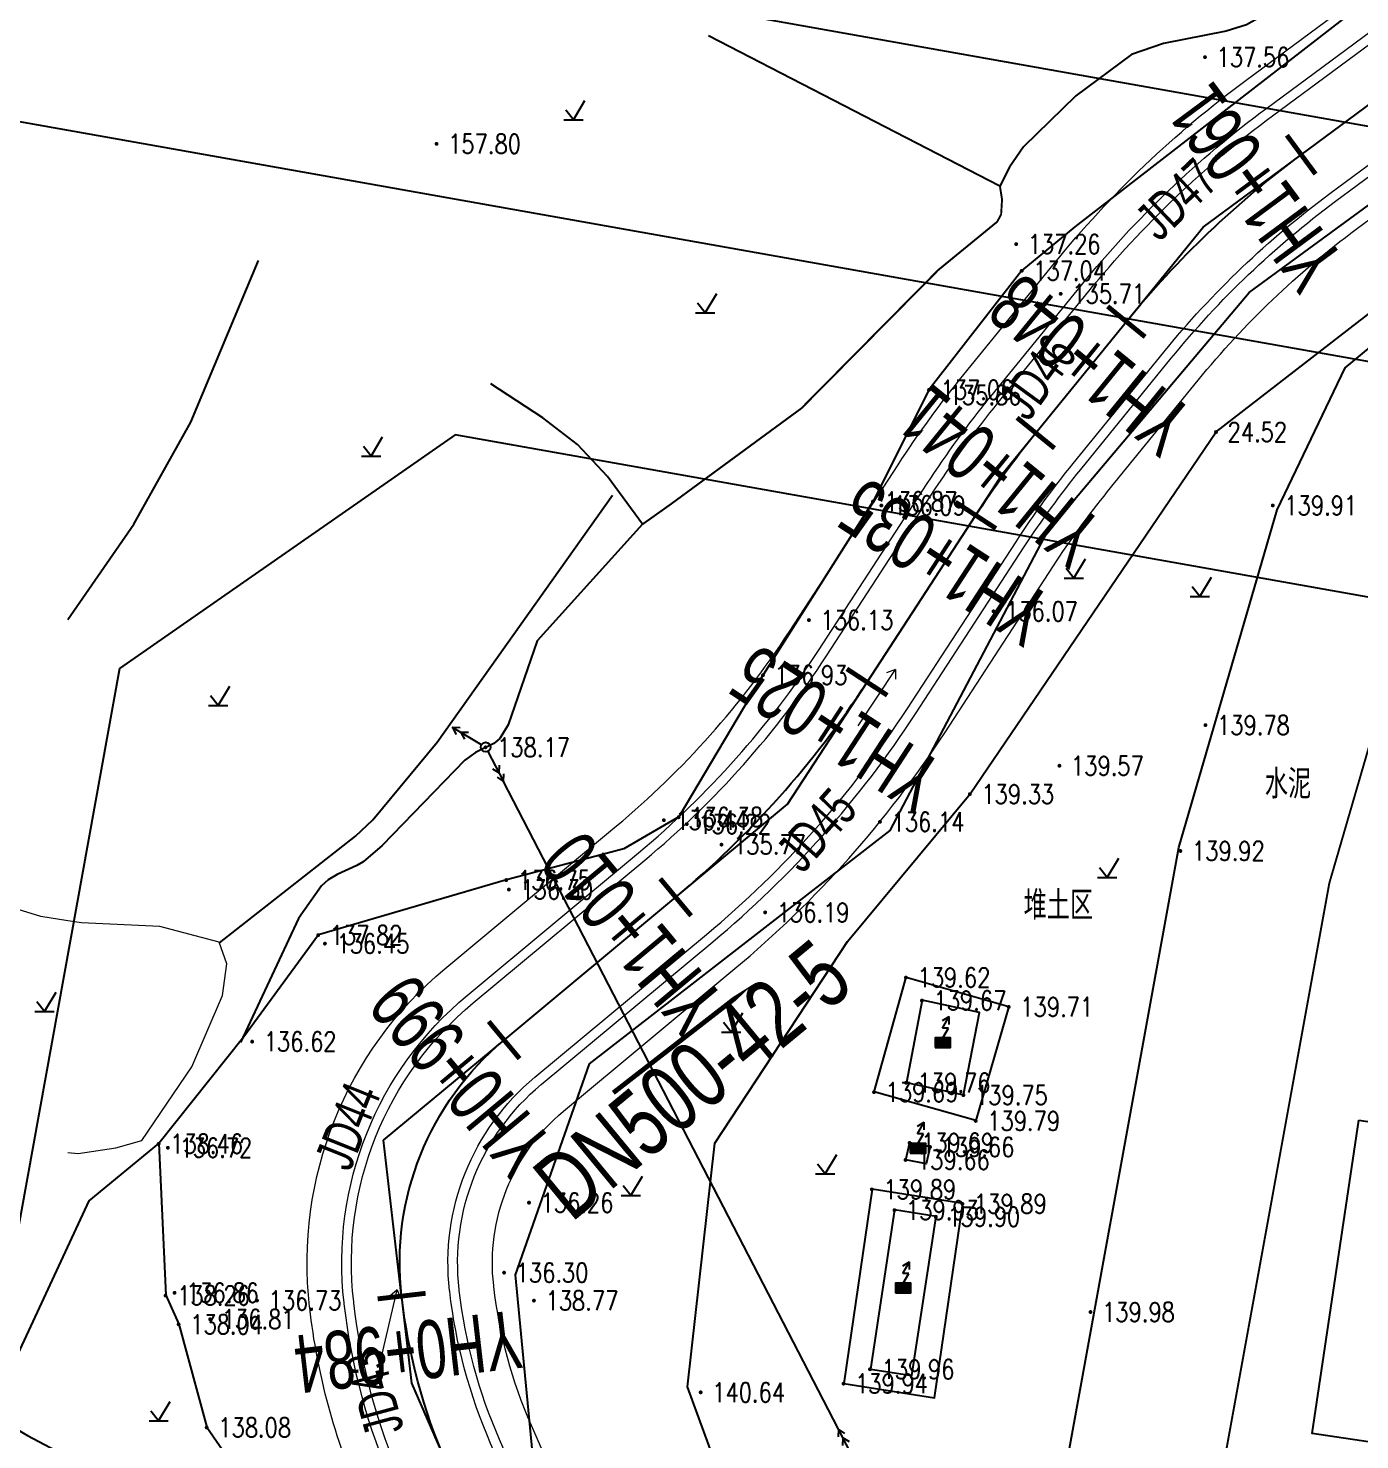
# Model space of a CAD drawing. Extents: x 529262 to 576451, y 2694391 to 2717535.
# Drawn here: x 562862.9 to 562931.9, y 2710005.9 to 2710079 of the extents above; entities that cross this region are included whole.
import ezdxf
from ezdxf.enums import TextEntityAlignment as Align
from ezdxf.xclip import XClip

# ---------------------------------------------------------------- set-up
doc = ezdxf.new("R2010")
doc.units = 0
doc.header["$XCLIPFRAME"] = 0
doc.linetypes.add('DASHED', pattern=[19.049999999999997, 12.7, -6.35])
for name, color, linetype in [('DLSS', 4, 'Continuous'), ('DMTZ', 8, 'Continuous'), ('GCD', 8, 'Continuous'), ('GXYZ', 8, 'Continuous'), ('JMD', 8, 'Continuous'), ('PP-COM', 7, 'Continuous'), ('RD-中线', 40, 'Continuous'), ('RD-红线', 7, 'Continuous'), ('ZBTZ', 8, 'Continuous'), ('ZJ', 7, 'Continuous'), ('交点标注', 3, 'Continuous'), ('桩号标注_YH', 2, 'Continuous'), ('污水管径标注_W04B-', 202, 'Continuous'), ('道路中线_04护管挡墙', 7, 'Continuous')]:
    doc.layers.add(name, color=color, linetype=linetype)
doc.layers.add('SXSS', color=5, linetype='Continuous', lineweight=0)
doc.styles.add('EICAD', font='fsdb_e.shx', dxfattribs={"width": 0.707, "height": 2, "bigfont": 'tjhzf.shx'})
doc.styles.add('HZ', font='rs.shx', dxfattribs={"width": 0.8, "bigfont": 'hztxt.shx'})
doc.styles.add('JieTuHzTxt', font='smsim.shx', dxfattribs={"width": 0.7, "bigfont": 'smfs.shx'})
doc.styles.add('SMEDI', font='smsim.shx', dxfattribs={"width": 0.75, "height": 3.5, "bigfont": 'smfs.shx'})
doc.linetypes.add('10421', pattern='A,2,[150,AAA.SHX,S=0.5,R=0,X=0,Y=0.5],1e-11', length=2.00000000001)
doc.linetypes.add('536', pattern='A,9.4,[169,AAA.SHX,S=1,R=0,X=0,Y=0.15],0.6', length=10)

# ---------------------------------------------------------------- blocks, each defined once
blk = doc.blocks.new('A$C19FD0107')
at = {"layer": 'RD-中线', "color": 8, "linetype": 'Continuous', "flags": 128}
blk.add_lwpolyline([(-7552.980570428073, 15579.99112271471), (-8137.339890785515, 15683.84275973123)], dxfattribs=at)
at = {"layer": 'RD-红线', "color": 8, "linetype": 'Continuous', "flags": 128}
for points in [[(-7874.981904141605, 15649.40484393248), (-8108.570039063692, 15690.91784689855)], [(-7879.140845417976, 15625.76790461689), (-8112.942545138299, 15667.31886206288)], [(-8130.327167138457, 15655.22298727091), (-8178.852774851024, 15387.24196538981)]]:
    blk.add_lwpolyline(points, dxfattribs=at)
at = {"layer": 'RD-红线', "color": 8}
blk.add_lwpolyline([(-8112.942545138299, 15667.31886206288), (-8130.327167138457, 15655.22298727091, 0.4132605266423229)], format="xyb", dxfattribs=at)
blk = doc.blocks.new('GC200')
at = {"linetype": 'Continuous', "const_width": 0.2, "flags": 128}
blk.add_lwpolyline([(-0.1, 0, 1), (0.1, 0, 1)], format="xyb", close=True, dxfattribs=at)
blk = doc.blocks.new('gc013a')
at = {"linetype": 'Continuous'}
blk.add_line((0.5, 0), (4, 0), dxfattribs=at)
at = {"linetype": 'Continuous', "flags": 128}
for points in [[(2.307212344848719, -0.4000565770862801), (3, 0), (2.307212344848719, 0.4000565770862801)], [(3.307212344848719, -0.4000565770862801), (4, 0), (3.307212344848719, 0.4000565770862801)]]:
    blk.add_lwpolyline(points, dxfattribs=at)
blk = doc.blocks.new('gc170')
at = {"color": 8, "linetype": 'Continuous'}
blk.add_circle((0, 0), 0.5, dxfattribs=at)
blk = doc.blocks.new('*U75')
at = {"linetype": 'Continuous'}
for points in [[(0.8, 1), (-0.8000000000000002, 1), (0.8000000000000002, 0)], [(-0.8000000000000002, 0), (0.8000000000000002, 0), (-0.8000000000000002, 1)], [(0.8000000000000002, 0), (-0.8000000000000002, 0), (0, 0)]]:
    blk.add_solid(points, dxfattribs=at)
blk = doc.blocks.new('gc129')
at = {"linetype": 'Continuous', "flags": 128}
for points in [[(-0.05208074002384144, 2), (0.6407395830037107, 3.2)], [(-0.05208074002384033, 2.8), (0.6407395830037106, 3.2)], [(0.6407395830037099, 2.4), (0.6407395830037106, 3.2)], [(0.5773502691896267, 2), (-0.05208074002384144, 2)], [(0, 1), (0.5773502691896267, 2)], [(-0.8, 0), (0, 0), (0.8, 0), (0.8, 1), (-0.8, 1), (-0.8, 0)]]:
    blk.add_lwpolyline(points, dxfattribs=at)
at = {"linetype": 'Continuous'}
blk.add_blockref('*U75', (0, 0), dxfattribs=at)
blk = doc.blocks.new('gc123')
at = {"color": 8}
for p, q in [((0, 0), (1.199999999999999, 2)), ((-1, 0), (1, 0)), ((0, 0), (-0.8, 1))]:
    blk.add_line(p, q, dxfattribs=at)
blk = doc.blocks.new('gc086')
at = {"color": 8}
for p, q in [((0, 0), (7, 0)), ((7, 0), (6.180847955711008, 0.573576436351046)), ((7, 0), (6.180847955711008, -0.5735764363510459))]:
    blk.add_line(p, q, dxfattribs=at)

msp = doc.modelspace()

# ---------------------------------------------------------------- linework, layer by layer
at = {"layer": 'DLSS', "color": 8, "linetype": 'Continuous', "flags": 128}
msp.add_lwpolyline([(563038.2438416504, 2709931.223491888, 0.1, 0.1, 0), (562966.8786278253, 2709942.108103587, 0, 0, 0), (562946.4925527946, 2709954.771397843, 0.1, 0.1, 0), (562921.6119565426, 2709972.296567929, 0.1, 0.1, 0), (562920.9920964125, 2709973.806154571, 0.1, 0.1, 0), (562920.8399471277, 2709974.64761827, 0.1, 0.1, 0), (562923.371514322, 2709996.462456997, 0.1, 0.1, 0), (562930.326830594, 2710034.713088881, 0.1, 0.1, 0), (562935.1148157731, 2710051.174042003, 0.1, 0.1, 0), (562937.4055534056, 2710055.327755739, 0.1, 0.1, 0), (562940.2684331408, 2710058.059657297, 0.1, 0.1, 0), (562943.8718650381, 2710058.762134088, 0.1, 0.1, 0), (562948.4177214288, 2710058.816309856, 0.1, 0.1, 0), (562977.7091552751, 2710053.473586807, 0.1, 0.1, 0), (562985.5665774998, 2710057.08133065, 0.1, 0.1, 0), (562987.7539077207, 2710059.751816646, 0.1, 0.1, 0), (562995.1118356802, 2710072.084533739, 0.1, 0.1, 0), (563000.6388324066, 2710082.70848201, 0.1, 0.1, 0), (563003.0546594326, 2710090.760104385, 0.1, 0.1, 0), (563015.0311345092, 2710156.121848729, 0.1, 0.1, 0), (563016.797734495, 2710162.617061611, 0.1, 0.1, 0), (563019.6672266686, 2710182.453985766, 0.1, 0.1, 0), (563022.5158180713, 2710187.214514984, 0.1, 0.1, 0), (563054.8048815724, 2710182.33383275, 0, 0, 0)], format="xyseb", dxfattribs=at)
msp.add_lwpolyline([(563036.8998505686, 2709923.316653579), (562965.2155413486, 2709934.004337864), (562961.269, 2709936.413), (562953.0481998122, 2709941.593689473), (562942.171, 2709948.033), (562915.2550259978, 2709966.685221607), (562914.631, 2709967.925), (562913.423, 2709970.193), (562912.273, 2709973.718), (562912.182, 2709975.499), (562915.477, 2709997.764), (562922.5298034113, 2710036.550760585), (562927.6181459123, 2710054.044333403), (562931.153652202, 2710061.396104855), (562936.6131519227, 2710065.9081356), (562942.819, 2710066.953), (562943.4014148702, 2710066.836055264), (562976.794, 2710060.756), (562981.176, 2710062.768), (562982.009, 2710063.785), (562988.996, 2710075.496), (562994.124, 2710085.353)], dxfattribs=at)
for points in [[(562912.025, 2710022.42), (562906.761, 2710023.907), (562908.412, 2710029.842), (562913.736, 2710028.322)], [(562911.3388677688, 2710018.131124659), (562906.6464203082, 2710018.877323843), (562905.1810925636, 2710008.817117597), (562909.873540024, 2710008.070918413)]]:
    msp.add_lwpolyline(points, close=True, dxfattribs=at)
at = {"layer": 'DMTZ', "linetype": '10421', "flags": 128}
for points in [[(562891.8166494417, 2709967.535038125), (562899.1394838138, 2709975.644888867), (562902.8200962724, 2709977.468639547), (562904.7683959457, 2709983.505982164), (562903.2624399124, 2709992.527107473), (562889.1485425724, 2710004.377399077), (562888.1720488524, 2710014.440120168), (562892.0170040493, 2710025.356644837), (562907.5821357117, 2710037.435124342), (562915.7308289337, 2710052.907982566), (562926.1718915248, 2710065.285811061), (562942.7192776938, 2710077.383479033), (562966.058, 2710095.039), (562972.347, 2710098.743), (562983.6325137832, 2710105.188591555), (562991.4985892443, 2710115.352245288), (562993.3680060201, 2710123.005641459), (562992.6159091422, 2710137.583934959), (562993.0394131966, 2710142.441025252), (562986.618, 2710173.376), (562984.673, 2710176.861), (562984.959, 2710183.234), (562985.227, 2710186.761), (562985.505, 2710191.139), (562985.496, 2710195.611), (562987.925, 2710206.507), (562987.659, 2710214.081), (562987.0503370998, 2710219.351834981), (562986.4288645458, 2710223.86167368), (562983.956, 2710227.657), (562981.743, 2710231.341), (562978.703, 2710236.972), (562977.016, 2710238.306), (562974.952, 2710240.591), (562963.226, 2710254.464), (562961.996, 2710259.346), (562956.197, 2710270.005), (562954.182, 2710271.136), (562952.1821183463, 2710272.369292268), (562945.448, 2710273.573), (562941.9722198084, 2710275.348340238), (562933.8625664277, 2710280.929681491), (562932.831, 2710284.535)], [(562912.697524999, 2710268.628638103), (562918.954, 2710270.651), (562930.683, 2710268.81), (562938.776, 2710267.938), (562944.523, 2710266.64), (562947.749, 2710264.257), (562953.079, 2710260.269), (562955.015, 2710256.686), (562961.451, 2710242.961), (562962.2038917836, 2710241.418039085), (562966.056, 2710239.586), (562973.131, 2710233.709), (562974.4, 2710231.191), (562975.412, 2710227.837), (562978.203, 2710221.83), (562979.299, 2710216.339), (562980.734, 2710206.705), (562979.915, 2710202.895), (562978.949, 2710196.924), (562978.931, 2710192.473), (562978.359, 2710174.733), (562981.085, 2710166.161), (562983.669, 2710157.243), (562984.47, 2710154.475), (562984.378, 2710140.244), (562985.286, 2710133.966), (562984.33, 2710123.145), (562985.518, 2710120.925), (562984.491, 2710118.379), (562982.412, 2710115.054), (562975.939, 2710109.063), (562974.347, 2710108.91), (562967.275, 2710105.948), (562957.665, 2710099.694), (562943.384, 2710090.343), (562935.5545026783, 2710082.955486764), (562917.1496421429, 2710068.681368225), (562914.408, 2710066.425), (562909.606, 2710060.262), (562906.703, 2710054.48), (562901.009, 2710045.493), (562896.64, 2710038.14), (562893.7963543494, 2710036.489017495), (562887.714, 2710034.889), (562877.971, 2710032.034), (562874.1186918889, 2710026.750565472), (562869.711, 2710021.235), (562870.069, 2710013.38), (562870.746, 2710011.89), (562872.199, 2710006.551), (562876.316, 2710000.578), (562878.116, 2709997.625), (562884.268, 2709994.029), (562889.617, 2709984.908), (562889.802, 2709983.913), (562888.667, 2709981.702), (562887.706, 2709980.179), (562884.46, 2709979.359), (562883.897, 2709978.376), (562882.719, 2709976.888), (562882.151, 2709971.685)], [(562946.3556573046, 2709923.838995625), (562948.566, 2709930.971), (562948.633, 2709933.432), (562937.0960639099, 2709944.437140768), (562921.896, 2709952.03), (562918.364, 2709952.926), (562910.2347529638, 2709958.348098343), (562903.2059331439, 2709963.164066935), (562900.0394022064, 2709966.034082617), (562899.3047722558, 2709969.75615395), (562900.9793254972, 2709972.276592297), (562905.7661207394, 2709981.010660291), (562904.6426328702, 2709994.258623153), (562900.4653159056, 2709999.384179978), (562897.0798753364, 2710008.637345033), (562898.5098661137, 2710021.245783714), (562905.3662755601, 2710031.693481106), (562911.722, 2710039.337), (562924.4688246446, 2710058.08039107), (562946.0432966155, 2710074.760667488), (562975.6502299077, 2710096.721857496), (562988.842, 2710105.064), (562993.974, 2710104.948), (562996.879, 2710116.312), (562997.75, 2710120.364), (562997.082, 2710129.336), (562994.732, 2710142.188), (562994.501, 2710144.949), (562994.352, 2710147.194), (562995.44, 2710159.73), (562992.7035135151, 2710173.866704235), (562992.7274181499, 2710229.547779161), (562989.6004605325, 2710246.322072853), (562997.7137943158, 2710266.74513672), (563019.9490848735, 2710268.977917399)], [(562872.8476336979, 2710031.621590467), (562879.8883021064, 2710037.144145811), (562880.7916494417, 2710037.996038124), (562884.1281236955, 2710042.006208335), (562893.1951513466, 2710054.802103371)], [(562894.7576494417, 2710053.290038125), (562889.3076494418, 2710047.254038125), (562887.8061912532, 2710042.912560318), (562887.3766494417, 2710042.200038125), (562887.0632262442, 2710041.946768759), (562886.1153468308, 2710041.478428229), (562885.5546494417, 2710041.077038125), (562881.27340668, 2710036.669509288), (562880.2936494417, 2710035.819038125), (562879.9580382742, 2710035.624239299), (562878.9471214876, 2710035.167610667), (562878.4786494417, 2710034.879038125), (562878.1381132358, 2710034.573418005), (562876.9396494417, 2710032.892038125), (562873.9326494418, 2710026.471038125)]]:
    msp.add_lwpolyline(points, dxfattribs=at)
at = {"layer": 'DMTZ', "linetype": '10421'}
for points in [[(562935.9071527587, 2710087.09072255), (562932.6526494417, 2710084.684038125), (562929.2896494417, 2710081.257038124), (562927.6155807379, 2710080.02594094), (562926.0366494417, 2710079.137038125), (562924.98673333, 2710078.819006136), (562921.7342109832, 2710078.173362361), (562920.0846494418, 2710077.602038125), (562917.2013600783, 2710075.461820982), (562914.4926494417, 2710072.836038125), (562913.7576644439, 2710071.779681426), (562913.2686494417, 2710070.794038124)], [(562860.1053291457, 2709989.808756041), (562861.6916775384, 2709998.910693618), (562861.6284101653, 2710008.637420274), (562866.0964097845, 2710018.266698978), (562869.711, 2710021.235)]]:
    msp.add_lwpolyline(points, dxfattribs=at)
msp.add_lwpolyline([(562859.5496885957, 2710008.197754032), (562860.4245720296, 2710007.756496514), (562860.6910357117, 2710007.457269022, 0.1255013995457963), (562861.1248728071, 2710007.164552263), (562862.9047219246, 2710006.113727163), (562864.9976494417, 2710005.010503077)], format="xyb", dxfattribs=at)
at = {"layer": 'GXYZ', "linetype": 'Continuous'}
msp.add_line((562904.9050188411, 2710006.448909262), (562887.5587884701, 2710039.978156672), dxfattribs=at)
at = {"layer": 'GXYZ', "linetype": '536', "flags": 128}
for points in [[(562909.241, 2710028.651), (562908.421, 2710024.396), (562911.39, 2710023.755), (562912.2100000001, 2710028.009999999)], [(562908.3872387797, 2710020.396702807), (562908.5985382493, 2710021.283061857), (562909.6594352965, 2710021.076318234), (562909.448135827, 2710020.189959184)], [(562909.9615040455, 2710017.463604591), (562907.8133716946, 2710017.800014505), (562906.5574312886, 2710009.560728701), (562908.7055636395, 2710009.224318787)]]:
    msp.add_lwpolyline(points, close=True, dxfattribs=at)
at = {"layer": 'JMD', "linetype": 'Continuous', "flags": 128}
msp.add_lwpolyline([(562931.8593922233, 2710022.448340016), (562975.9692135592, 2710015.892327726), (562973.5569952416, 2709999.662565744), (562929.4471739057, 2710006.218578033)], close=True, dxfattribs=at)
at = {"layer": 'SXSS', "linetype": '10421'}
for points in [[(562864.9976494417, 2710032.765402115), (562863.6016494418, 2710032.986038125), (562861.4498000753, 2710033.650994689), (562852.6271257409, 2710037.914951458)], [(562868.8216494417, 2710021.386038125), (562871.413263349, 2710025.210089702), (562872.9996494417, 2710028.892038125), (562873.2329202767, 2710030.540065792), (562872.8346494418, 2710031.658038124), (562869.7628764341, 2710032.464779493), (562865.6957501825, 2710032.655068188), (562864.9976494417, 2710032.765402115)], [(562864.9976494417, 2710020.766969717), (562865.5306494418, 2710020.727038125), (562867.4825019428, 2710021.003619053), (562868.8216494417, 2710021.386038125)]]:
    msp.add_lwpolyline(points, dxfattribs=at)
at = {"layer": 'ZBTZ', "linetype": 'Continuous', "flags": 128}
msp.add_lwpolyline([(562913.2686494417, 2710070.794038124), (562898.1712535517, 2710078.568719242)], dxfattribs=at)
at = {"layer": 'ZBTZ', "linetype": 'Continuous', "const_width": 0.1}
msp.add_lwpolyline([(562894.7576494417, 2710053.290038125), (562896.2056494417, 2710054.318038125), (562902.9916494417, 2710059.297038124), (562910.0816494417, 2710066.459038124), (562913.1236836675, 2710068.947094533), (562913.3296494418, 2710069.327038125), (562913.3774649185, 2710070.097433113), (562913.2686494417, 2710070.794038124)], dxfattribs=at)
at = {"layer": 'ZBTZ', "linetype": 'Continuous'}
for points in [[(562864.9976494416, 2710048.359919915), (562868.4156494417, 2710053.294038124), (562871.3626494417, 2710058.570038124), (562874.8746494417, 2710066.945038124)], [(562894.7576494417, 2710053.290038125), (562892.9530124331, 2710055.763965284), (562891.3936494417, 2710057.416038125), (562889.5973458283, 2710058.793961976), (562886.8943824017, 2710060.555558726)]]:
    msp.add_lwpolyline(points, dxfattribs=at)
at = {"layer": '交点标注', "linetype": 'DASHED'}
for p, q in [((562923.7979656314, 2710068.672635704), (562928.8704382181, 2710072.422791271)), ((562919.8158907419, 2710063.780118513), (562923.7979656314, 2710068.672635704)), ((562913.4569751099, 2710055.967331233), (562915.1240561412, 2710058.015565591)), ((562912.0149361824, 2710053.75487855), (562913.4569751099, 2710055.967331233)), ((562902.2711290253, 2710038.805412295), (562906.3874259308, 2710045.120853549)), ((562896.4757849814, 2710033.984345417), (562902.2711290253, 2710038.805412295)), ((562881.3493448449, 2710021.400868233), (562887.5902417253, 2710026.59258438)), ((562882.2826064008, 2710013.336642711), (562881.3493448449, 2710021.400868233)), ((562882.8049706849, 2710008.822941952), (562882.2890928608, 2710013.280593819)), ((562884.6026369545, 2710004.711350281), (562882.8049706849, 2710008.822941952))]:
    msp.add_line(p, q, dxfattribs=at)
at = {"layer": '桩号标注_YH', "const_width": 0.25}
for points in [[(562928.1273293624, 2710073.427922719), (562929.613547073, 2710071.417659821)], [(562918.846418199, 2710064.569183142), (562920.7853632834, 2710062.991053883)], [(562914.1545835987, 2710058.80463022), (562916.0935286831, 2710057.226500961)], [(562910.9677356408, 2710054.437426003), (562913.0621367231, 2710053.072331096)], [(562905.3402253889, 2710045.803401001), (562907.4346264711, 2710044.438306093)], [(562895.6763754654, 2710034.945305574), (562897.2751945002, 2710033.02338526)], [(562886.7908322075, 2710027.553544536), (562888.3896512424, 2710025.631624222)], [(562881.0408939397, 2710013.192941061), (562883.5243188619, 2710013.480344359)]]:
    msp.add_lwpolyline(points, dxfattribs=at)
at = {"layer": '污水管径标注_W04B-', "linetype": 'Continuous'}
msp.add_lwpolyline([(562893.2446553265, 2710023.86149214, 0.25, 0.25, 0), (562897.7083469518, 2710027.325298871, 0.7, 0, 0), (562900.4734656606, 2710029.471019851, 0, 0, 0)], format="xyseb", dxfattribs=at)
at = {"layer": '道路中线_04护管挡墙', "color": 8, "lineweight": 0}
for points in [[(562894.3174478925, 2709954.921623279, -0.315968665332828), (562884.9916685558, 2709971.825451928), (562885.0205826282, 2709972.09228497, -0.05638933553166739), (562886.7326924964, 2709979.727186527), (562886.7430871994, 2709979.757214364, 0.1885458486890789), (562886.3925830697, 2709988.635471914), (562880.204628159, 2710002.788456984, -0.07437633164407141), (562877.5209170099, 2710012.728779487), (562877.5144305502, 2710012.784828377, -0.2532468583618447), (562884.5205091779, 2710030.282671382), (562893.4060524357, 2710037.67443242, 0.07496121067935523), (562902.3661758523, 2710047.741835769), (562907.993686104, 2710056.375860772, -0.02639073996865672), (562911.401281579, 2710061.045573769), (562916.0931161793, 2710066.810126691, -0.06283315534571511), (562926.0169002136, 2710076.282496034), (562954.0573531156, 2710097.013226211, -0.0113866968855014)], [(562895.1077816793, 2709956.538834615, -0.315968665333673), (562886.7811929858, 2709971.631538766), (562886.8101070583, 2709971.898371808, -0.05638933553278121), (562888.4336595194, 2709979.138364664), (562888.4440542236, 2709979.168392505, 0.1885458486876754), (562888.0418363684, 2709989.3565569), (562881.8538814574, 2710003.50954197, -0.07437633164534341), (562879.308982954, 2710012.935709862), (562879.302496494, 2710012.991758753, -0.2532468583597522), (562885.6716588831, 2710028.898888756), (562894.5572021409, 2710036.290649794, 0.0749612106799763), (562903.8741446314, 2710046.758967436), (562909.5016548833, 2710055.392992438, -0.02639073996868458), (562912.7973220397, 2710059.909320702), (562917.48915664, 2710065.673873624, -0.06283315534599104), (562927.0869769651, 2710074.835106747), (562955.1274298672, 2710095.565836925, -0.01138669688533842)], [(562895.3273188423, 2709956.988059986, -0.315968665330615), (562887.2782831052, 2709971.577673998), (562887.3071971777, 2709971.844507041, -0.05638933553342765), (562888.9061503591, 2709978.974803035), (562888.9165450637, 2709979.004830877, 0.1885458486853456), (562888.4999622847, 2709989.556858285), (562882.3120073735, 2710003.709843355, -0.07437633164497993), (562879.8056679384, 2710012.993190521), (562879.7991814784, 2710013.049239413, -0.2532468583656957), (562885.9914226901, 2710028.514504693), (562894.8769659479, 2710035.906265731, 0.07496121068161134), (562904.2930248479, 2710046.485948455), (562909.9205350997, 2710055.119973457, -0.02639073996774059), (562913.1851110565, 2710059.59369485), (562917.8769456568, 2710065.358247772, -0.06283315534626163), (562927.3842205072, 2710074.433054168), (562955.4246734093, 2710095.163784345, -0.01138669688573536)], [(562897.5226904722, 2709961.480313698, -0.3159686653240968), (562892.2491842997, 2709971.039026326), (562892.2780983722, 2709971.305859369, -0.05638933553354575), (562893.6310587565, 2709977.339186749), (562893.6414534661, 2709977.369214606, 0.1885458486826699), (562893.081221447, 2709991.559872136), (562886.8932665357, 2710005.712857206, -0.07437633164477393), (562884.772517783, 2710013.567997116), (562884.7660313231, 2710013.624046007, -0.2532468583634003), (562889.18906076, 2710024.670664065), (562898.0746040177, 2710032.062425103, 0.07496121068052783), (562908.4818270123, 2710043.755758639), (562914.1093372642, 2710052.389783642, -0.02639073996983502), (562917.0630012252, 2710056.437436331), (562921.7548358255, 2710062.201989253, -0.06283315534630464), (562930.3566559282, 2710070.412528373), (562958.3971088304, 2710091.14325855, -0.0113866968857458)], [(562897.7422276352, 2709961.929539069, -0.315968665316539), (562892.7462744191, 2709970.985161559), (562892.7751884916, 2709971.251994601, -0.05638933553433803), (562894.1035495963, 2709977.17562512), (562894.1139443063, 2709977.205652978, 0.1885458486812335), (562893.5393473632, 2709991.760173521), (562887.3513924519, 2710005.913158591, -0.07437633164432593), (562885.2692027674, 2710013.625477776), (562885.2627163075, 2710013.681526667, -0.2532468583613224), (562889.508824567, 2710024.286280002), (562898.3943678247, 2710031.67804104, 0.0749612106806906), (562908.9007072287, 2710043.482739658), (562914.5282174806, 2710052.11676466, -0.0263907399687928), (562917.4507902421, 2710056.121810479), (562922.1426248424, 2710061.886363401, -0.0628331553470635), (562930.6538994703, 2710070.010475793), (562958.6943523724, 2710090.74120597, -0.01138669688568715)], [(562898.5325614222, 2709963.546750405, -0.3159686653142271), (562894.5357988492, 2709970.791248397), (562894.5647129216, 2709971.05808144, -0.05638933553598739), (562895.8045166193, 2709976.586803257), (562895.8149113302, 2709976.616831117, 0.1885458486813898), (562895.1886006613, 2709992.481258508), (562889.0006457503, 2710006.634243578, -0.07437633164631591), (562887.0572687114, 2710013.83240815), (562887.0507822514, 2710013.888457042, -0.2532468583703579), (562890.6599742721, 2710022.902497376), (562899.5455175298, 2710030.294258414, 0.07496121068082033), (562910.4086760079, 2710042.499871325), (562916.0361862598, 2710051.133896327, -0.02639073996883087), (562918.8468307027, 2710054.985557412), (562923.538665303, 2710060.750110334, -0.06283315534744076), (562931.7239762219, 2710068.563086507), (562959.764429124, 2710089.293816684, -0.01138669688550344)]]:
    msp.add_lwpolyline(points, format="xyb", dxfattribs=at)
at = {"layer": '道路中线_04护管挡墙', "color": 1}
msp.add_lwpolyline([(562896.4250046572, 2709959.234186842, -0.3159686653280348), (562889.7637337025, 2709971.308350162), (562889.7926477749, 2709971.575183205, -0.05638933553337461), (562891.2686045577, 2709978.156994892), (562891.2789992649, 2709978.187022741, 0.188545848683811), (562890.7905918658, 2709990.55836521), (562884.6026369546, 2710004.711350281, -0.07437633164679001), (562882.2890928607, 2710013.280593819), (562882.2826064008, 2710013.33664271, -0.2532468583647393), (562887.590241725, 2710026.592584379), (562896.4757849828, 2710033.984345417, 0.07496121068084573), (562906.38742593, 2710045.120853547), (562912.014936182, 2710053.754878549, -0.02639073996873545), (562915.1240561409, 2710058.01556559), (562919.8158907412, 2710063.780118512, -0.06283315534606902), (562928.8704382177, 2710072.42279127), (562956.9108911199, 2710093.153521447, -0.01138669688641116)], format="xyb", dxfattribs=at)

# ---------------------------------------------------------------- block references
at = {"layer": 'GCD', "color": 3, "linetype": 'Continuous'}
ref = msp.add_blockref('GC200', (562923.8876552576, 2710077.46918991, 137.561), dxfattribs=dict(at, xscale=0.5, yscale=0.5, zscale=0.5))
ref.add_attrib('height', '137.56', dxfattribs={"linetype": 'Continuous', "height": 1, "style": 'HZ', "width": 0.8}).set_placement((562924.4876552576, 2710077.46918991, 137.561), align=Align.MIDDLE_LEFT)
ref = msp.add_blockref('GC200', (562884.09018422, 2710072.982779792, 157.803), dxfattribs=dict(at, xscale=0.5, yscale=0.5, zscale=0.5))
ref.add_attrib('height', '157.80', dxfattribs={"linetype": 'Continuous', "height": 1, "style": 'HZ', "width": 0.8}).set_placement((562884.69018422, 2710072.982779792, 157.803), align=Align.MIDDLE_LEFT)
ref = msp.add_blockref('GC200', (562914.1096552575, 2710067.792189911, 137.264), dxfattribs=dict(at, xscale=0.5, yscale=0.5, zscale=0.5))
ref.add_attrib('height', '137.26', dxfattribs={"linetype": 'Continuous', "height": 1, "style": 'HZ', "width": 0.8}).set_placement((562914.7096552575, 2710067.792189911, 137.264), align=Align.MIDDLE_LEFT)
ref = msp.add_blockref('GC200', (562914.3956552576, 2710066.40918991, 137.041), dxfattribs=dict(at, xscale=0.5, yscale=0.5, zscale=0.5))
ref.add_attrib('height', '137.04', dxfattribs={"linetype": 'Continuous', "height": 1, "style": 'HZ', "width": 0.8}).set_placement((562914.9956552576, 2710066.40918991, 137.041), align=Align.MIDDLE_LEFT)
ref = msp.add_blockref('GC200', (562916.4149091805, 2710065.219490286, 135.709), dxfattribs=dict(at, xscale=0.5, yscale=0.5, zscale=0.5))
ref.add_attrib('height', '135.71', dxfattribs={"linetype": 'Continuous', "height": 1, "style": 'HZ', "width": 0.8}).set_placement((562917.0149091805, 2710065.219490286, 135.709), align=Align.MIDDLE_LEFT)
ref = msp.add_blockref('GC200', (562909.5936552576, 2710060.24618991, 137.057), dxfattribs=dict(at, xscale=0.5, yscale=0.5, zscale=0.5))
ref.add_attrib('height', '137.06', dxfattribs={"linetype": 'Continuous', "height": 1, "style": 'HZ', "width": 0.8}).set_placement((562910.1936552576, 2710060.24618991, 137.057), align=Align.MIDDLE_LEFT)
at = {"layer": 'GCD', "linetype": 'Continuous'}
ref = msp.add_blockref('GC200', (562910.0147146417, 2710059.975563509, 135.86), dxfattribs=dict(at, xscale=0.5, yscale=0.5, zscale=0.5))
ref.add_attrib('height', '135.86', dxfattribs={"linetype": 'Continuous', "height": 1, "style": 'HZ', "width": 0.8}).set_placement((562910.6147146417, 2710059.975563509, 135.86), align=Align.MIDDLE_LEFT)
at = {"layer": 'GCD', "color": 3, "linetype": 'Continuous'}
ref = msp.add_blockref('GC200', (562924.4564799021, 2710058.064580981, 24.523), dxfattribs=dict(at, xscale=0.5, yscale=0.5, zscale=0.5))
ref.add_attrib('height', '24.52', dxfattribs={"linetype": 'Continuous', "height": 1, "style": 'HZ', "width": 0.8}).set_placement((562925.0564799021, 2710058.064580981, 24.523), align=Align.MIDDLE_LEFT)
ref = msp.add_blockref('GC200', (562906.6906552576, 2710054.46418991, 136.867), dxfattribs=dict(at, xscale=0.5, yscale=0.5, zscale=0.5))
ref.add_attrib('height', '136.87', dxfattribs={"linetype": 'Continuous', "height": 1, "style": 'HZ', "width": 0.8}).set_placement((562907.2906552575, 2710054.46418991, 136.867), align=Align.MIDDLE_LEFT)
at = {"layer": 'GCD', "linetype": 'Continuous'}
ref = msp.add_blockref('GC200', (562907.1293390687, 2710054.260427866, 136.09), dxfattribs=dict(at, xscale=0.5, yscale=0.5, zscale=0.5))
ref.add_attrib('height', '136.09', dxfattribs={"linetype": 'Continuous', "height": 1, "style": 'HZ', "width": 0.8}).set_placement((562907.7293390686, 2710054.260427866, 136.09), align=Align.MIDDLE_LEFT)
at = {"layer": 'GCD', "color": 3, "linetype": 'Continuous'}
ref = msp.add_blockref('GC200', (562927.3986552575, 2710054.26418991, 139.907), dxfattribs=dict(at, xscale=0.5, yscale=0.5, zscale=0.5))
ref.add_attrib('height', '139.91', dxfattribs={"linetype": 'Continuous', "height": 1, "style": 'HZ', "width": 0.8}).set_placement((562927.9986552575, 2710054.26418991, 139.907), align=Align.MIDDLE_LEFT)
at = {"layer": 'GCD', "linetype": 'Continuous'}
ref = msp.add_blockref('GC200', (562912.9352260453, 2710048.783272863, 136.07), dxfattribs=dict(at, xscale=0.5, yscale=0.5, zscale=0.5))
ref.add_attrib('height', '136.07', dxfattribs={"linetype": 'Continuous', "height": 1, "style": 'HZ', "width": 0.8}).set_placement((562913.5352260453, 2710048.783272863, 136.07), align=Align.MIDDLE_LEFT)
ref = msp.add_blockref('GC200', (562903.3763380172, 2710048.332081733, 136.13), dxfattribs=dict(at, xscale=0.5, yscale=0.5, zscale=0.5))
ref.add_attrib('height', '136.13', dxfattribs={"linetype": 'Continuous', "height": 1, "style": 'HZ', "width": 0.8}).set_placement((562903.9763380171, 2710048.332081733, 136.13), align=Align.MIDDLE_LEFT)
at = {"layer": 'GCD', "color": 3, "linetype": 'Continuous'}
ref = msp.add_blockref('GC200', (562900.9966552575, 2710045.47718991, 136.933), dxfattribs=dict(at, xscale=0.5, yscale=0.5, zscale=0.5))
ref.add_attrib('height', '136.93', dxfattribs={"linetype": 'Continuous', "height": 1, "style": 'HZ', "width": 0.8}).set_placement((562901.5966552575, 2710045.47718991, 136.933), align=Align.MIDDLE_LEFT)
ref = msp.add_blockref('GC200', (562923.9116552576, 2710042.89418991, 139.782), dxfattribs=dict(at, xscale=0.5, yscale=0.5, zscale=0.5))
ref.add_attrib('height', '139.78', dxfattribs={"linetype": 'Continuous', "height": 1, "style": 'HZ', "width": 0.8}).set_placement((562924.5116552575, 2710042.89418991, 139.782), align=Align.MIDDLE_LEFT)
ref = msp.add_blockref('GC200', (562886.6276552576, 2710041.74418991, 138.174), dxfattribs=dict(at, xscale=0.5, yscale=0.5, zscale=0.5))
ref.add_attrib('height', '138.17', dxfattribs={"linetype": 'Continuous', "height": 1, "style": 'HZ', "width": 0.8}).set_placement((562887.2276552576, 2710041.74418991, 138.174), align=Align.MIDDLE_LEFT)
ref = msp.add_blockref('GC200', (562916.3490578706, 2710040.790933755, 139.568), dxfattribs=dict(at, xscale=0.5, yscale=0.5, zscale=0.5))
ref.add_attrib('height', '139.57', dxfattribs={"linetype": 'Continuous', "height": 1, "style": 'HZ', "width": 0.8}).set_placement((562916.9490578705, 2710040.790933755, 139.568), align=Align.MIDDLE_LEFT)
ref = msp.add_blockref('GC200', (562911.7096552575, 2710039.32118991, 139.332), dxfattribs=dict(at, xscale=0.5, yscale=0.5, zscale=0.5))
ref.add_attrib('height', '139.33', dxfattribs={"linetype": 'Continuous', "height": 1, "style": 'HZ', "width": 0.8}).set_placement((562912.3096552575, 2710039.32118991, 139.332), align=Align.MIDDLE_LEFT)
ref = msp.add_blockref('GC200', (562895.8626552576, 2710037.97318991, 136.439), dxfattribs=dict(at, xscale=0.5, yscale=0.5, zscale=0.5))
ref.add_attrib('height', '136.44', dxfattribs={"linetype": 'Continuous', "height": 1, "style": 'HZ', "width": 0.8}).set_placement((562896.4626552576, 2710037.97318991, 136.439), align=Align.MIDDLE_LEFT)
ref = msp.add_blockref('GC200', (562896.6276552576, 2710038.12418991, 136.384), dxfattribs=dict(at, xscale=0.5, yscale=0.5, zscale=0.5))
ref.add_attrib('height', '136.38', dxfattribs={"linetype": 'Continuous', "height": 1, "style": 'HZ', "width": 0.8}).set_placement((562897.2276552576, 2710038.12418991, 136.384), align=Align.MIDDLE_LEFT)
at = {"layer": 'GCD', "linetype": 'Continuous'}
ref = msp.add_blockref('GC200', (562897.046944825, 2710037.769341685, 136.22), dxfattribs=dict(at, xscale=0.5, yscale=0.5, zscale=0.5))
ref.add_attrib('height', '136.22', dxfattribs={"linetype": 'Continuous', "height": 1, "style": 'HZ', "width": 0.8}).set_placement((562897.646944825, 2710037.769341685, 136.22), align=Align.MIDDLE_LEFT)
ref = msp.add_blockref('GC200', (562907.0555361687, 2710037.889808132, 136.14), dxfattribs=dict(at, xscale=0.5, yscale=0.5, zscale=0.5))
ref.add_attrib('height', '136.14', dxfattribs={"linetype": 'Continuous', "height": 1, "style": 'HZ', "width": 0.8}).set_placement((562907.6555361687, 2710037.889808132, 136.14), align=Align.MIDDLE_LEFT)
at = {"layer": 'GCD', "color": 3, "linetype": 'Continuous'}
ref = msp.add_blockref('GC200', (562898.8471705834, 2710036.706745532, 135.766), dxfattribs=dict(at, xscale=0.5, yscale=0.5, zscale=0.5))
ref.add_attrib('height', '135.77', dxfattribs={"linetype": 'Continuous', "height": 1, "style": 'HZ', "width": 0.8}).set_placement((562899.4471705834, 2710036.706745532, 135.766), align=Align.MIDDLE_LEFT)
ref = msp.add_blockref('GC200', (562922.6146552576, 2710036.37918991, 139.921), dxfattribs=dict(at, xscale=0.5, yscale=0.5, zscale=0.5))
ref.add_attrib('height', '139.92', dxfattribs={"linetype": 'Continuous', "height": 1, "style": 'HZ', "width": 0.8}).set_placement((562923.2146552575, 2710036.37918991, 139.921), align=Align.MIDDLE_LEFT)
ref = msp.add_blockref('GC200', (562887.7016552576, 2710034.87318991, 136.754), dxfattribs=dict(at, xscale=0.5, yscale=0.5, zscale=0.5))
ref.add_attrib('height', '136.75', dxfattribs={"linetype": 'Continuous', "height": 1, "style": 'HZ', "width": 0.8}).set_placement((562888.3016552576, 2710034.87318991, 136.754), align=Align.MIDDLE_LEFT)
at = {"layer": 'GCD', "linetype": 'Continuous'}
ref = msp.add_blockref('GC200', (562887.835530737, 2710034.382167934, 136.3), dxfattribs=dict(at, xscale=0.5, yscale=0.5, zscale=0.5))
ref.add_attrib('height', '136.30', dxfattribs={"linetype": 'Continuous', "height": 1, "style": 'HZ', "width": 0.8}).set_placement((562888.4355307369, 2710034.382167934, 136.3), align=Align.MIDDLE_LEFT)
ref = msp.add_blockref('GC200', (562901.108752747, 2710033.197737215, 136.19), dxfattribs=dict(at, xscale=0.5, yscale=0.5, zscale=0.5))
ref.add_attrib('height', '136.19', dxfattribs={"linetype": 'Continuous', "height": 1, "style": 'HZ', "width": 0.8}).set_placement((562901.7087527469, 2710033.197737215, 136.19), align=Align.MIDDLE_LEFT)
at = {"layer": 'GCD', "color": 3, "linetype": 'Continuous'}
ref = msp.add_blockref('GC200', (562877.9586552576, 2710032.01818991, 137.818), dxfattribs=dict(at, xscale=0.5, yscale=0.5, zscale=0.5))
ref.add_attrib('height', '137.82', dxfattribs={"linetype": 'Continuous', "height": 1, "style": 'HZ', "width": 0.8}).set_placement((562878.5586552576, 2710032.01818991, 137.818), align=Align.MIDDLE_LEFT)
at = {"layer": 'GCD', "linetype": 'Continuous'}
ref = msp.add_blockref('GC200', (562878.3108957295, 2710031.581989089, 136.45), dxfattribs=dict(at, xscale=0.5, yscale=0.5, zscale=0.5))
ref.add_attrib('height', '136.45', dxfattribs={"linetype": 'Continuous', "height": 1, "style": 'HZ', "width": 0.8}).set_placement((562878.9108957294, 2710031.581989089, 136.45), align=Align.MIDDLE_LEFT)
at = {"layer": 'GCD', "color": 3, "linetype": 'Continuous'}
ref = msp.add_blockref('GC200', (562908.3996552576, 2710029.826189911, 139.618), dxfattribs=dict(at, xscale=0.5, yscale=0.5, zscale=0.5))
ref.add_attrib('height', '139.62', dxfattribs={"linetype": 'Continuous', "height": 1, "style": 'HZ', "width": 0.8}).set_placement((562908.9996552576, 2710029.826189911, 139.618), align=Align.MIDDLE_LEFT)
ref = msp.add_blockref('GC200', (562909.2286552576, 2710028.63518991, 139.668), dxfattribs=dict(at, xscale=0.5, yscale=0.5, zscale=0.5))
ref.add_attrib('height', '139.67', dxfattribs={"linetype": 'Continuous', "height": 1, "style": 'HZ', "width": 0.8}).set_placement((562909.8286552576, 2710028.63518991, 139.668), align=Align.MIDDLE_LEFT)
ref = msp.add_blockref('GC200', (562913.7236552576, 2710028.306189911, 139.708), dxfattribs=dict(at, xscale=0.5, yscale=0.5, zscale=0.5))
ref.add_attrib('height', '139.71', dxfattribs={"linetype": 'Continuous', "height": 1, "style": 'HZ', "width": 0.8}).set_placement((562914.3236552576, 2710028.306189911, 139.708), align=Align.MIDDLE_LEFT)
at = {"layer": 'GCD', "linetype": 'Continuous'}
ref = msp.add_blockref('GC200', (562874.5425337874, 2710026.511237331, 136.62), dxfattribs=dict(at, xscale=0.5, yscale=0.5, zscale=0.5))
ref.add_attrib('height', '136.62', dxfattribs={"linetype": 'Continuous', "height": 1, "style": 'HZ', "width": 0.8}).set_placement((562875.1425337874, 2710026.511237331, 136.62), align=Align.MIDDLE_LEFT)
at = {"layer": 'GCD', "color": 3, "linetype": 'Continuous'}
ref = msp.add_blockref('GC200', (562906.7486552576, 2710023.89118991, 139.694), dxfattribs=dict(at, xscale=0.5, yscale=0.5, zscale=0.5))
ref.add_attrib('height', '139.69', dxfattribs={"linetype": 'Continuous', "height": 1, "style": 'HZ', "width": 0.8}).set_placement((562907.3486552576, 2710023.89118991, 139.694), align=Align.MIDDLE_LEFT)
ref = msp.add_blockref('GC200', (562908.4086552575, 2710024.380189911, 139.757), dxfattribs=dict(at, xscale=0.5, yscale=0.5, zscale=0.5))
ref.add_attrib('height', '139.76', dxfattribs={"linetype": 'Continuous', "height": 1, "style": 'HZ', "width": 0.8}).set_placement((562909.0086552575, 2710024.380189911, 139.757), align=Align.MIDDLE_LEFT)
ref = msp.add_blockref('GC200', (562911.3776552576, 2710023.73918991, 139.75), dxfattribs=dict(at, xscale=0.5, yscale=0.5, zscale=0.5))
ref.add_attrib('height', '139.75', dxfattribs={"linetype": 'Continuous', "height": 1, "style": 'HZ', "width": 0.8}).set_placement((562911.9776552576, 2710023.73918991, 139.75), align=Align.MIDDLE_LEFT)
ref = msp.add_blockref('GC200', (562912.0126552576, 2710022.40418991, 139.788), dxfattribs=dict(at, xscale=0.5, yscale=0.5, zscale=0.5))
ref.add_attrib('height', '139.79', dxfattribs={"linetype": 'Continuous', "height": 1, "style": 'HZ', "width": 0.8}).set_placement((562912.6126552576, 2710022.40418991, 139.788), align=Align.MIDDLE_LEFT)
ref = msp.add_blockref('GC200', (562869.6986552576, 2710021.21918991, 138.455), dxfattribs=dict(at, xscale=0.5, yscale=0.5, zscale=0.5))
ref.add_attrib('height', '138.46', dxfattribs={"linetype": 'Continuous', "height": 1, "style": 'HZ', "width": 0.8}).set_placement((562870.2986552576, 2710021.21918991, 138.455), align=Align.MIDDLE_LEFT)
at = {"layer": 'GCD', "linetype": 'Continuous'}
ref = msp.add_blockref('GC200', (562870.17686273, 2710021.014784654, 136.72), dxfattribs=dict(at, xscale=0.5, yscale=0.5, zscale=0.5))
ref.add_attrib('height', '136.72', dxfattribs={"linetype": 'Continuous', "height": 1, "style": 'HZ', "width": 0.8}).set_placement((562870.7768627299, 2710021.014784654, 136.72), align=Align.MIDDLE_LEFT)
at = {"layer": 'GCD', "color": 3, "linetype": 'Continuous'}
ref = msp.add_blockref('GC200', (562908.5876552576, 2710021.26618991, 139.691), dxfattribs=dict(at, xscale=0.5, yscale=0.5, zscale=0.5))
ref.add_attrib('height', '139.69', dxfattribs={"linetype": 'Continuous', "height": 1, "style": 'HZ', "width": 0.8}).set_placement((562909.1876552575, 2710021.26618991, 139.691), align=Align.MIDDLE_LEFT)
ref = msp.add_blockref('GC200', (562909.6492244684, 2710021.055400094, 139.664), dxfattribs=dict(at, xscale=0.5, yscale=0.5, zscale=0.5))
ref.add_attrib('height', '139.66', dxfattribs={"linetype": 'Continuous', "height": 1, "style": 'HZ', "width": 0.8}).set_placement((562910.2492244684, 2710021.055400094, 139.664), align=Align.MIDDLE_LEFT)
ref = msp.add_blockref('GC200', (562908.3756552576, 2710020.38618991, 139.663), dxfattribs=dict(at, xscale=0.5, yscale=0.5, zscale=0.5))
ref.add_attrib('height', '139.66', dxfattribs={"linetype": 'Continuous', "height": 1, "style": 'HZ', "width": 0.8}).set_placement((562908.9756552576, 2710020.38618991, 139.663), align=Align.MIDDLE_LEFT)
ref = msp.add_blockref('GC200', (562906.6336552575, 2710018.860189911, 139.886), dxfattribs=dict(at, xscale=0.5, yscale=0.5, zscale=0.5))
ref.add_attrib('height', '139.89', dxfattribs={"linetype": 'Continuous', "height": 1, "style": 'HZ', "width": 0.8}).set_placement((562907.2336552575, 2710018.860189911, 139.886), align=Align.MIDDLE_LEFT)
at = {"layer": 'GCD', "linetype": 'Continuous'}
ref = msp.add_blockref('GC200', (562888.8802478625, 2710018.173202219, 136.26), dxfattribs=dict(at, xscale=0.5, yscale=0.5, zscale=0.5))
ref.add_attrib('height', '136.26', dxfattribs={"linetype": 'Continuous', "height": 1, "style": 'HZ', "width": 0.8}).set_placement((562889.4802478625, 2710018.173202219, 136.26), align=Align.MIDDLE_LEFT)
at = {"layer": 'GCD', "color": 3, "linetype": 'Continuous'}
ref = msp.add_blockref('GC200', (562911.3236552576, 2710018.11518991, 139.892), dxfattribs=dict(at, xscale=0.5, yscale=0.5, zscale=0.5))
ref.add_attrib('height', '139.89', dxfattribs={"linetype": 'Continuous', "height": 1, "style": 'HZ', "width": 0.8}).set_placement((562911.9236552576, 2710018.11518991, 139.892), align=Align.MIDDLE_LEFT)
ref = msp.add_blockref('GC200', (562907.8046552576, 2710017.78718991, 139.931), dxfattribs=dict(at, xscale=0.5, yscale=0.5, zscale=0.5))
ref.add_attrib('height', '139.93', dxfattribs={"linetype": 'Continuous', "height": 1, "style": 'HZ', "width": 0.8}).set_placement((562908.4046552576, 2710017.78718991, 139.931), align=Align.MIDDLE_LEFT)
ref = msp.add_blockref('GC200', (562909.9486552576, 2710017.44518991, 139.902), dxfattribs=dict(at, xscale=0.5, yscale=0.5, zscale=0.5))
ref.add_attrib('height', '139.90', dxfattribs={"linetype": 'Continuous', "height": 1, "style": 'HZ', "width": 0.8}).set_placement((562910.5486552576, 2710017.44518991, 139.902), align=Align.MIDDLE_LEFT)
at = {"layer": 'GCD', "linetype": 'Continuous'}
ref = msp.add_blockref('GC200', (562887.5878143052, 2710014.550280023, 136.3), dxfattribs=dict(at, xscale=0.5, yscale=0.5, zscale=0.5))
ref.add_attrib('height', '136.30', dxfattribs={"linetype": 'Continuous', "height": 1, "style": 'HZ', "width": 0.8}).set_placement((562888.1878143052, 2710014.550280023, 136.3), align=Align.MIDDLE_LEFT)
ref = msp.add_blockref('GC200', (562870.5213351166, 2710013.506765525, 136.86), dxfattribs=dict(at, xscale=0.5, yscale=0.5, zscale=0.5))
ref.add_attrib('height', '136.86', dxfattribs={"linetype": 'Continuous', "height": 1, "style": 'HZ', "width": 0.8}).set_placement((562871.1213351166, 2710013.506765525, 136.86), align=Align.MIDDLE_LEFT)
at = {"layer": 'GCD', "color": 3, "linetype": 'Continuous'}
ref = msp.add_blockref('GC200', (562870.0566552576, 2710013.36418991, 138.258), dxfattribs=dict(at, xscale=0.5, yscale=0.5, zscale=0.5))
ref.add_attrib('height', '138.26', dxfattribs={"linetype": 'Continuous', "height": 1, "style": 'HZ', "width": 0.8}).set_placement((562870.6566552576, 2710013.36418991, 138.258), align=Align.MIDDLE_LEFT)
ref = msp.add_blockref('GC200', (562874.7906552575, 2710013.11218991, 136.732), dxfattribs=dict(at, xscale=0.5, yscale=0.5, zscale=0.5))
ref.add_attrib('height', '136.73', dxfattribs={"linetype": 'Continuous', "height": 1, "style": 'HZ', "width": 0.8}).set_placement((562875.3906552575, 2710013.11218991, 136.732), align=Align.MIDDLE_LEFT)
ref = msp.add_blockref('GC200', (562889.1345376042, 2710013.102109257, 138.773), dxfattribs=dict(at, xscale=0.5, yscale=0.5, zscale=0.5))
ref.add_attrib('height', '138.77', dxfattribs={"linetype": 'Continuous', "height": 1, "style": 'HZ', "width": 0.8}).set_placement((562889.7345376041, 2710013.102109257, 138.773), align=Align.MIDDLE_LEFT)
ref = msp.add_blockref('GC200', (562872.3666552575, 2710012.14018991, 136.814), dxfattribs=dict(at, xscale=0.5, yscale=0.5, zscale=0.5))
ref.add_attrib('height', '136.81', dxfattribs={"linetype": 'Continuous', "height": 1, "style": 'HZ', "width": 0.8}).set_placement((562872.9666552575, 2710012.14018991, 136.814), align=Align.MIDDLE_LEFT)
ref = msp.add_blockref('GC200', (562917.9586552576, 2710012.51118991, 139.984), dxfattribs=dict(at, xscale=0.5, yscale=0.5, zscale=0.5))
ref.add_attrib('height', '139.98', dxfattribs={"linetype": 'Continuous', "height": 1, "style": 'HZ', "width": 0.8}).set_placement((562918.5586552576, 2710012.51118991, 139.984), align=Align.MIDDLE_LEFT)
ref = msp.add_blockref('GC200', (562870.7336552576, 2710011.87418991, 138.042), dxfattribs=dict(at, xscale=0.5, yscale=0.5, zscale=0.5))
ref.add_attrib('height', '138.04', dxfattribs={"linetype": 'Continuous', "height": 1, "style": 'HZ', "width": 0.8}).set_placement((562871.3336552576, 2710011.87418991, 138.042), align=Align.MIDDLE_LEFT)
ref = msp.add_blockref('GC200', (562906.5396552576, 2710009.54818991, 139.963), dxfattribs=dict(at, xscale=0.5, yscale=0.5, zscale=0.5))
ref.add_attrib('height', '139.96', dxfattribs={"linetype": 'Continuous', "height": 1, "style": 'HZ', "width": 0.8}).set_placement((562907.1396552576, 2710009.54818991, 139.963), align=Align.MIDDLE_LEFT)
ref = msp.add_blockref('GC200', (562897.7696783893, 2710008.354214121, 140.643), dxfattribs=dict(at, xscale=0.5, yscale=0.5, zscale=0.5))
ref.add_attrib('height', '140.64', dxfattribs={"linetype": 'Continuous', "height": 1, "style": 'HZ', "width": 0.8}).set_placement((562898.3696783893, 2710008.354214121, 140.643), align=Align.MIDDLE_LEFT)
ref = msp.add_blockref('GC200', (562905.1666552576, 2710008.80518991, 139.94), dxfattribs=dict(at, xscale=0.5, yscale=0.5, zscale=0.5))
ref.add_attrib('height', '139.94', dxfattribs={"linetype": 'Continuous', "height": 1, "style": 'HZ', "width": 0.8}).set_placement((562905.7666552576, 2710008.80518991, 139.94), align=Align.MIDDLE_LEFT)
ref = msp.add_blockref('GC200', (562872.1866552576, 2710006.53518991, 138.082), dxfattribs=dict(at, xscale=0.5, yscale=0.5, zscale=0.5))
ref.add_attrib('height', '138.08', dxfattribs={"linetype": 'Continuous', "height": 1, "style": 'HZ', "width": 0.8}).set_placement((562872.7866552576, 2710006.53518991, 138.082), align=Align.MIDDLE_LEFT)
at = {"layer": 'GXYZ', "linetype": 'Continuous'}
for p, xscale, yscale, rotation in [((562886.639795669, 2710041.754515935), 0.4999999998929779, 0.4999999998929779, 149.7344214632352), ((562886.639795669, 2710041.754515935), 0.5000000001622092, 0.5000000001622092, 297.3546159151097), ((562905.8240116423, 2710004.672549999), 0.5000000001622092, 0.5000000001622092, 117.3546159151097)]:
    msp.add_blockref('gc013a', p, dxfattribs=dict(at, xscale=xscale, yscale=yscale, rotation=rotation))
at = {"layer": 'GXYZ', "linetype": 'Continuous', "xscale": 0.5, "yscale": 0.5}
for name, p in [('gc170', (562886.639795669, 2710041.754515935)), ('gc129', (562910.3155, 2710026.203)), ('gc129', (562909.023337038, 2710020.736510521)), ('gc129', (562908.259467667, 2710013.512166646))]:
    msp.add_blockref(name, p, dxfattribs=at)
at = {"layer": 'PP-COM'}
ref = msp.add_blockref('A$C19FD0107', (570997.9927985519, 2694390.602628201), dxfattribs=at)
XClip(ref).set_block_clipping_path([(-9366.438313488383, 14428.60439108219), (-3328.44807433628, 17452.748486375436)])
at = {"layer": 'SXSS', "linetype": 'Continuous'}
for p, xscale, yscale, zscale, rotation in [((562905.9184576344, 2710042.859440798), 0.5000000001273429, 0.5000000001273429, 0.5000000001273429, 56.48116046071958), ((562881.2514615433, 2710010.258156221), 0.4999999999224303, 0.4999999999224303, 0.4999999999224303, 76.82733981395137)]:
    msp.add_blockref('gc086', p, dxfattribs=dict(at, xscale=xscale, yscale=yscale, zscale=zscale, rotation=rotation))
at = {"layer": 'ZBTZ', "linetype": 'Continuous', "xscale": 0.5, "yscale": 0.5}
for p in [(562891.178217292, 2710074.222544821), (562898.0013365769, 2710064.238934355), (562880.699868304, 2710056.812091168), (562917.0986101273, 2710050.499472723), (562923.6177803848, 2710049.552746409), (562872.7801826623, 2710043.906439457), (562918.8255514418, 2710035.008945814), (562863.7834447023, 2710028.069588585), (562899.355879384, 2710026.99488896), (562904.2180166034, 2710019.673770245), (562894.1607008731, 2710018.542327068), (562869.6993655371, 2710006.874304175)]:
    msp.add_blockref('gc123', p, dxfattribs=at)

# ---------------------------------------------------------------- texts
at = {"layer": 'DLSS', "color": 8, "linetype": 'Continuous', "style": 'HZ', "width": 0.8}
msp.add_text('水泥', height=1.5, dxfattribs=at).set_placement((562928.1852014606, 2710039.920588545), align=Align.MIDDLE)
at = {"layer": 'ZJ', "color": 8, "linetype": 'Continuous', "style": 'HZ', "width": 0.8}
msp.add_text('堆土区', height=1.5, dxfattribs=at).set_placement((562916.2936938305, 2710033.643558108), align=Align.MIDDLE)
at = {"layer": '交点标注', "style": 'EICAD', "width": 0.707}
for s, rotation, p in [('JD47', 43.66677233110115, (562922.4170395854, 2710070.119371083)), ('JD46', 53.88092278396356, (562915.2294497758, 2710060.929908877)), ('JD45', 48.3304904534213, (562903.7651131947, 2710037.475746435)), ('JD44', 68.17899893526214, (562879.4926455566, 2710022.144284504)), ('JD43', 105.1086299798535, (562880.8741039203, 2710008.301642099))]:
    msp.add_text(s, height=2, rotation=rotation, dxfattribs=at).set_placement(p, align=Align.MIDDLE_CENTER)
at = {"layer": '桩号标注_YH', "style": 'JieTuHzTxt', "width": 0.7}
for s, rotation, p in [('YH1+061', 126.476076124769, (562928.4683856381, 2710072.125547728)), ('YH1+048', 140.8574685295512, (562919.5002648892, 2710063.392329495)), ('YH1+041', 140.8574685301718, (562914.8084302889, 2710057.627776573)), ('YH1+035', 146.9043770323091, (562911.7419172004, 2710053.335998333)), ('YH1+025', 146.9043770324872, (562906.1144069484, 2710044.701973331)), ('YH1+010', 129.7566038719014, (562896.09140092, 2710033.66458161)), ('YH0+999', 129.7566038723214, (562887.2058576621, 2710026.272820572)), ('YH0+984', 186.6013939901912, (562882.3400870602, 2710012.839957726))]:
    msp.add_text(s, height=3, rotation=rotation, dxfattribs=at).set_placement(p, align=Align.BOTTOM_CENTER)
at = {"layer": '污水管径标注_W04B-', "linetype": 'Continuous', "insert": (562897.3475721888, 2710024.527798472), "char_height": 3.5, "attachment_point": 5, "rotation": 39.52480117619824, "line_spacing_factor": 0.6857142857142856, "style": 'SMEDI'}
msp.add_mtext('DN500-42-5', dxfattribs=at)

doc.saveas('drawing.dxf')
